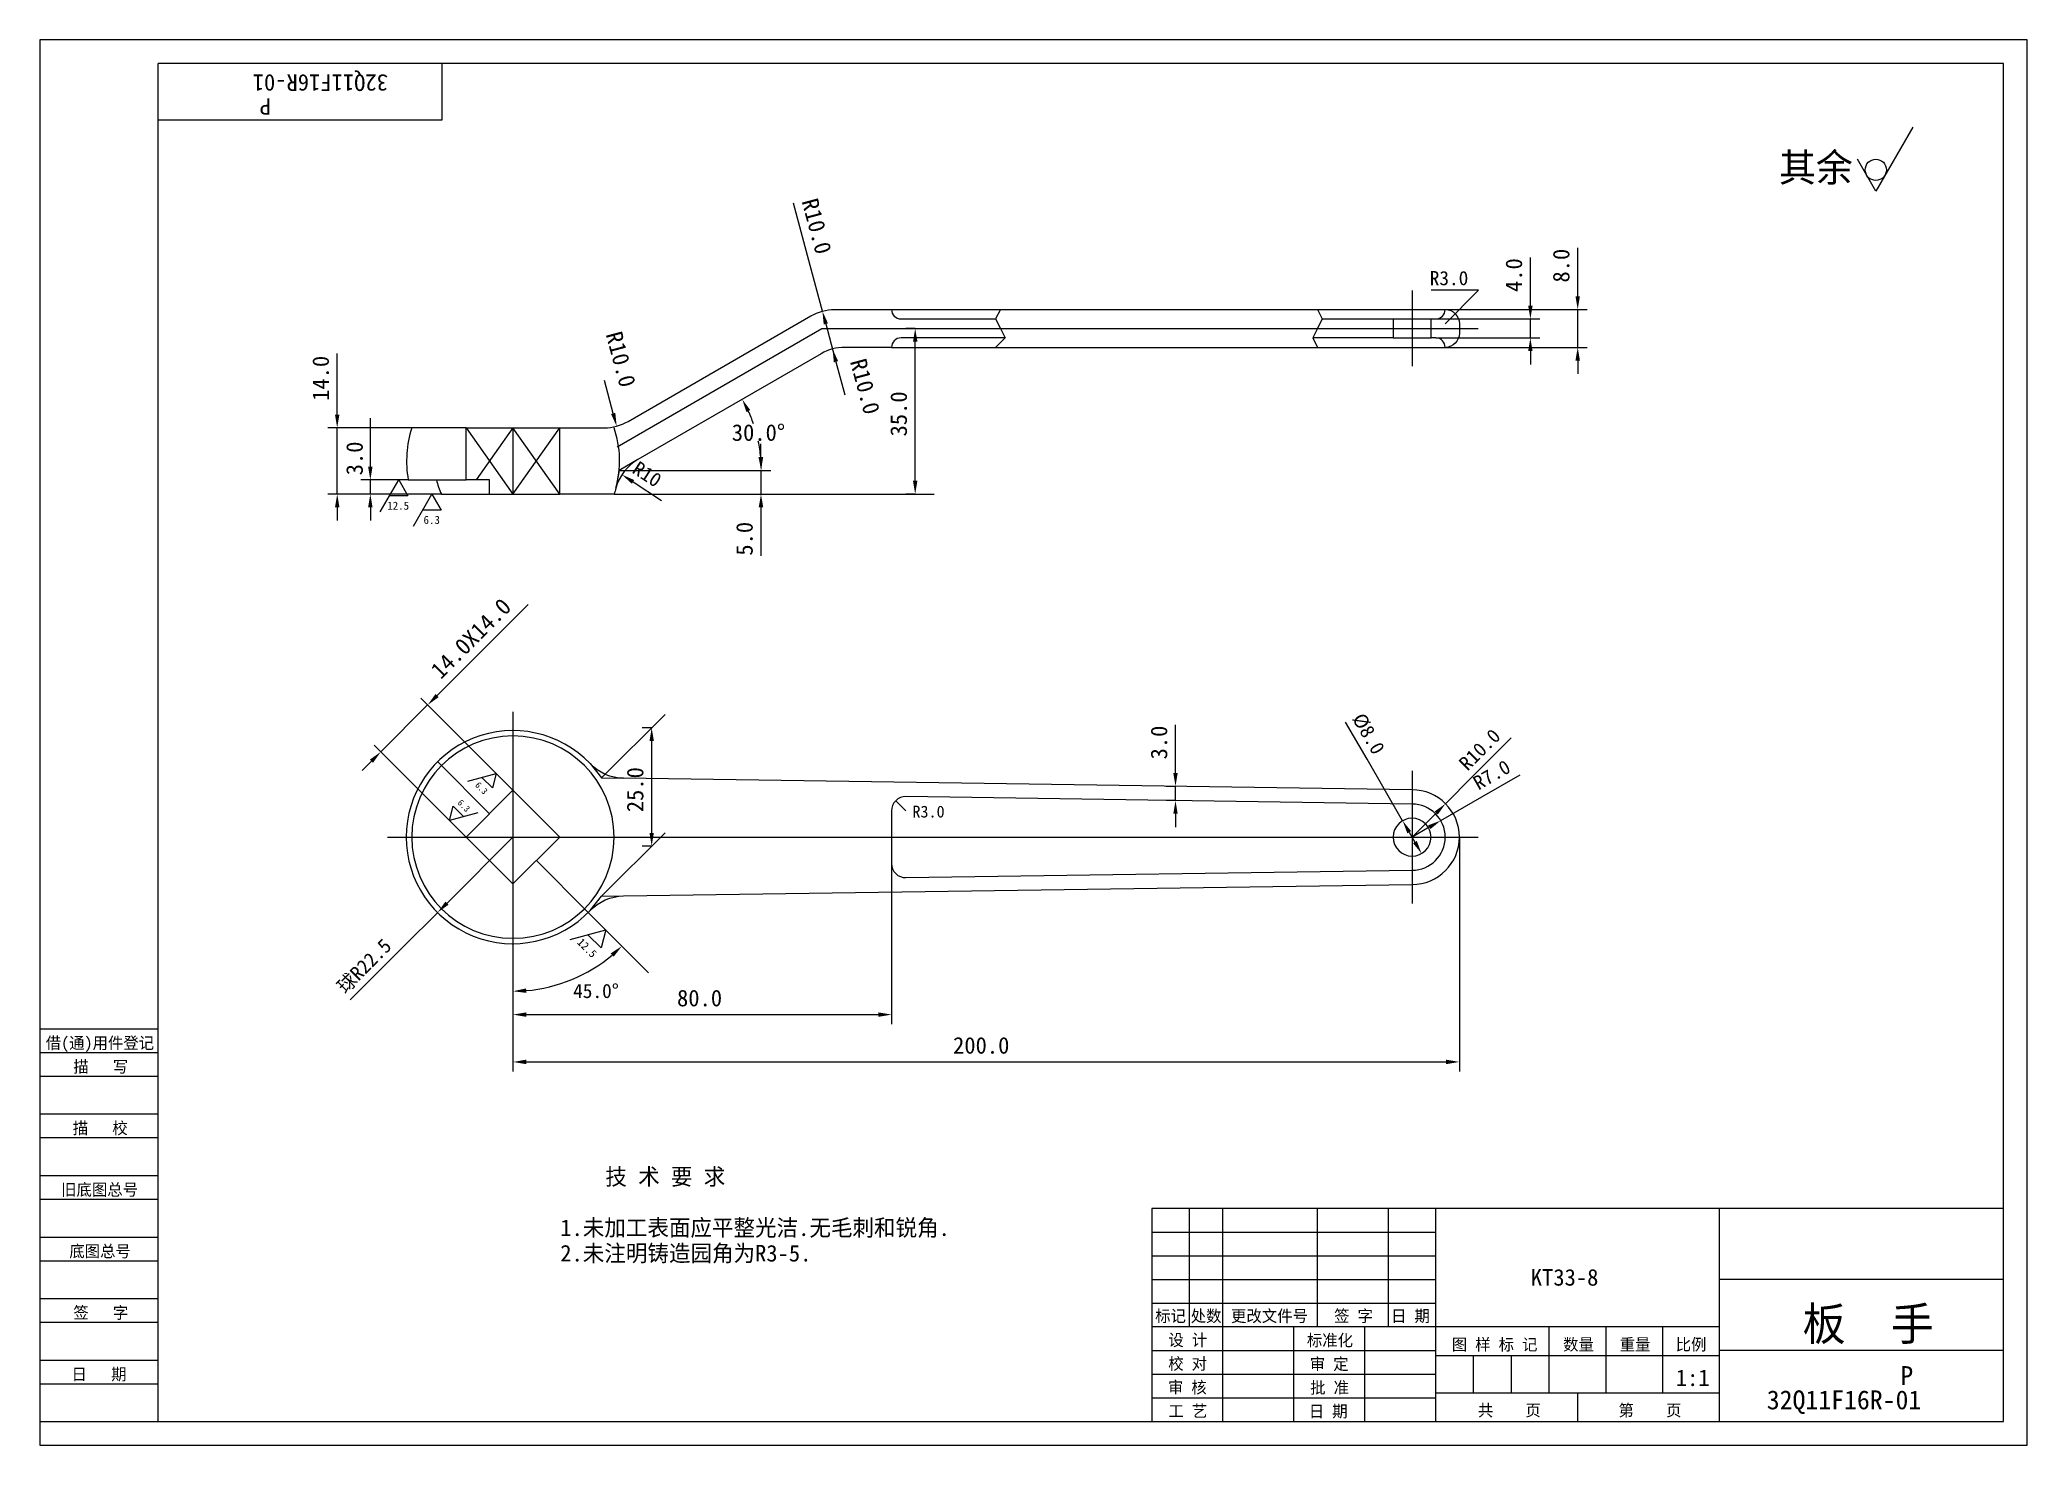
# Model space of a CAD drawing. Header units: metres. Extents: x 0 to 420, y 0 to 297.
import ezdxf

# ---------------------------------------------------------------- set-up
doc = ezdxf.new("R2010")
doc.units = ezdxf.units.M
for name, color, linetype in [('B', 3, 'Continuous'), ('C', 6, 'Continuous'), ('D', 1, 'Continuous'), ('FL', 5, 'Continuous'), ('HA', 5, 'Continuous'), ('T', 7, 'Continuous'), ('TL', 4, 'Continuous')]:
    doc.layers.add(name, color=color, linetype=linetype)

# ---------------------------------------------------------------- blocks, each defined once
blk = doc.blocks.new('TUKUN3')
at = {"layer": 'FL'}
for p, q in [((420, 297), (0, 297)), ((0, 297), (0, 0)), ((420, 0), (420, 297)), ((0, 78), (25, 78)), ((0, 70), (25, 70)), ((0, 65), (25, 65)), ((0, 57), (25, 57)), ((0, 52), (25, 52)), ((243, 25), (243, 50)), ((250, 5), (250, 50)), ((270, 25), (270, 50)), ((285, 25), (285, 50)), ((0, 44), (25, 44)), ((235, 45), (295, 45)), ((0, 39), (25, 39)), ((235, 40), (295, 40)), ((235, 35), (295, 35)), ((0, 31), (25, 31)), ((235, 30), (295, 30)), ((0, 26), (25, 26)), ((280, 5), (280, 25)), ((0, 18), (25, 18)), ((235, 20), (295, 20)), ((0, 13), (25, 13)), ((235, 15), (295, 15)), ((235, 10), (295, 10)), ((0, 0), (420, 0))]:
    blk.add_line(p, q, dxfattribs=at)
at = {"layer": 'TL'}
for p, q in [((415, 292), (25, 292)), ((25, 5), (25, 292)), ((85, 292), (85, 280)), ((415, 5), (415, 292)), ((85, 280), (25, 280)), ((0, 88), (25, 88)), ((0, 83), (25, 83)), ((415, 50), (235, 50)), ((235, 50), (235, 5)), ((295, 5), (295, 50)), ((355, 5), (355, 50)), ((415, 35), (355, 35)), ((355, 25), (235, 25)), ((265, 5), (265, 25)), ((319, 11), (319, 25)), ((331, 11), (331, 25)), ((343, 11), (343, 25)), ((295, 19), (355, 19)), ((303, 11), (303, 19)), ((311, 11), (311, 19)), ((415, 20), (355, 20)), ((355, 11), (295, 11)), ((325, 5), (325, 11)), ((0, 5), (415, 5))]:
    blk.add_line(p, q, dxfattribs=at)
at = {"layer": 'T'}
for s, p in [('借(通)用件登记', (1.26, 83.76)), ('描   写', (7.09, 78.76)), ('描   校', (6.98, 65.76)), ('旧底图总号', (4.52, 52.76)), ('底图总号', (6.25, 39.76)), ('签   字', (7.1, 26.76)), ('标记', (235.71, 26.07)), ('处数', (243.22, 26.07)), ('更改文件号', (251.75, 26.07)), ('签 字', (273.53, 26.07)), ('日 期', (285.57, 26.07)), ('设 计', (238.5, 20.99)), ('标准化', (267.77, 20.93)), ('图 样 标 记', (298.4, 20.04)), ('数量', (321.92, 20.04)), ('重量', (333.88, 20.04)), ('比例', (345.7, 20.04)), ('校 对', (238.48, 15.99)), ('审 定', (268.39, 15.93)), ('日   期', (6.72, 13.76)), ('审 核', (238.41, 10.99)), ('批 准', (268.46, 10.93)), ('工 艺', (238.52, 5.99)), ('日 期', (268.18, 5.93)), ('共    页', (303.91, 6.13)), ('第    页', (333.62, 6.13))]:
    blk.add_text(s, height=2.5, dxfattribs=at).set_placement(p)

msp = doc.modelspace()

# ---------------------------------------------------------------- linework, layer by layer
at = {"layer": 'B'}
msp.add_lwpolyline([(121.74, 202.22, 0.15), (121.38, 215, 0.15)], format="xyb", dxfattribs=at)
for points in [[(95.05, 133.45), (84.09, 144.41)], [(104.95, 123.55), (115.91, 112.59)]]:
    msp.add_lwpolyline(points, dxfattribs=at)
at = {"layer": 'C'}
for p, q in [((290, 244), (290, 228)), ((122, 211), (165.3, 236)), ((165.3, 236), (304, 236)), ((100, 155), (100, 102)), ((290, 142.5), (290, 114.5)), ((73.5, 128.5), (304, 128.5))]:
    msp.add_line(p, q, dxfattribs=at)
at = {"layer": 'D'}
for p, q in [((395.81, 278.52), (388, 265)), ((388, 265), (384.1, 271.76)), ((162.8, 249.32), (159.29, 262.45)), ((325, 245.6), (325, 253.02)), ((165.39, 239.66), (162.8, 249.32)), ((315, 243.6), (315, 251.02)), ((304.07, 244.07), (294.07, 244.07)), ((297, 237), (304.07, 244.07)), ((325, 242.8), (325, 245.6)), ((297, 240), (327, 240)), ((315, 240.8), (315, 243.6)), ((325, 232), (325, 240)), ((166.12, 236.95), (167.98, 230)), ((185, 236), (183, 236)), ((295, 238), (317, 238)), ((315, 234), (315, 238)), ((185, 203.8), (185, 233.2)), ((295, 234), (317, 234)), ((297, 232), (327, 232)), ((315, 231.2), (315, 228.4)), ((62.86, 220.6), (62.86, 230.69)), ((168.26, 228.95), (170.12, 222)), ((325, 229.2), (325, 226.4)), ((121.18, 218.05), (119.32, 225)), ((62.86, 217.8), (62.86, 220.6)), ((78.62, 215), (60.86, 215)), ((62.86, 201), (62.86, 215)), ((69.86, 209.6), (69.86, 217.02)), ((152.41, 208.8), (152.41, 211.6)), ((69.86, 206.8), (69.86, 209.6)), ((122.41, 206), (152.41, 206)), ((122.41, 206), (154.41, 206)), ((152.41, 206), (154.48, 206)), ((152.41, 206), (152.41, 201)), ((77.86, 204), (67.86, 204)), ((69.86, 201), (69.86, 204)), ((71.96, 197.24), (75.86, 204)), ((75.86, 204), (77.81, 200.62)), ((125.37, 203.57), (131.41, 199.65)), ((72.72, 201), (60.86, 201)), ((62.86, 198.2), (62.86, 195.4)), ((84.88, 201), (67.86, 201)), ((69.86, 198.2), (69.86, 195.4)), ((77.81, 200.62), (73.91, 200.62)), ((84.88, 201), (78.28, 201)), ((78.98, 194.24), (82.88, 201)), ((84.83, 197.62), (80.93, 197.62)), ((82.88, 201), (84.83, 197.62)), ((121.38, 201), (189, 201)), ((121.38, 201), (154.41, 201)), ((152.41, 198.2), (152.41, 195.4)), ((185, 201), (183, 201)), ((152.41, 195.4), (152.41, 187.98)), ((85.93, 160.39), (103.2, 177.66)), ((83.95, 158.41), (85.93, 160.39)), ((72.07, 146.53), (81.97, 156.43)), ((100, 138.4), (80.55, 157.84)), ((118.71, 141), (132.14, 154.44)), ((129.31, 151.61), (127.31, 151.61)), ((240.01, 144.83), (240.01, 152.25)), ((280.5, 144.95), (275.95, 152.83)), ((90.1, 128.5), (70.66, 147.95)), ((129.31, 148.81), (129.31, 129.41)), ((302.73, 141.23), (310.97, 149.47)), ((70.09, 144.55), (68.11, 142.57)), ((240.01, 142.03), (240.01, 144.83)), ((288, 131.96), (280.5, 144.95)), ((90.43, 140.32), (96.46, 141.94)), ((95.66, 138.92), (93.45, 141.13)), ((96.46, 141.94), (95.66, 138.92)), ((240.01, 139.23), (238.01, 139.23)), ((240.01, 136.23), (240.01, 139.23)), ((297.07, 135.57), (302.73, 141.23)), ((304.72, 137), (312.84, 141.69)), ((86.56, 132.04), (87.37, 135.05)), ((87.37, 135.05), (89.58, 132.84)), ((183, 134.06), (180.89, 136.2)), ((240.01, 136.23), (238.01, 136.23)), ((296.06, 132), (304.72, 137)), ((92.6, 133.65), (86.56, 132.04)), ((240.01, 133.43), (240.01, 130.63)), ((295.09, 133.59), (290, 128.5)), ((293.64, 130.6), (290, 128.5)), ((86.07, 114.57), (100, 128.5)), ((118.71, 116), (132.14, 129.44)), ((129.31, 126.61), (127.31, 126.61)), ((289.4, 129.54), (290.6, 127.46)), ((300, 128.5), (300, 79)), ((180, 122.94), (180, 89)), ((84.09, 112.59), (77.02, 105.52)), ((115.91, 112.59), (128.64, 99.86)), ((77.02, 105.52), (65.6, 94.1)), ((100, 106), (100, 89)), ((100, 106), (100, 79)), ((112.08, 106.86), (119.62, 108.88)), ((118.61, 105.11), (115.85, 107.87)), ((119.62, 108.88), (118.61, 105.11)), ((102.8, 91), (177.2, 91)), ((102.8, 81), (297.2, 81))]:
    msp.add_line(p, q, dxfattribs=at)
msp.add_circle((388, 269.51), 2.25, dxfattribs=at)
for centre, radius, start, end in [((122.41, 206), 30.07, 19.1, 24.66), ((122.41, 206), 30.07, 5.34, 11.82), ((100, 128.5), 32.56, 274.93, 310.07)]:
    msp.add_arc(centre, radius, start, end, dxfattribs=at)
for points in [[(165.67, 236.83), (166.57, 237.08), (165.39, 239.66)], [(314.53, 240.8), (315.47, 240.8), (315, 238)], [(324.53, 242.8), (325.47, 242.8), (325, 240)], [(184.53, 233.2), (185.47, 233.2), (185, 236)], [(167.81, 228.83), (168.71, 229.08), (167.54, 231.66)], [(314.53, 231.2), (315.47, 231.2), (315, 234)], [(324.53, 229.2), (325.47, 229.2), (325, 232)], [(149.32, 218.33), (150.15, 218.76), (148.45, 221.03)], [(62.39, 217.8), (63.33, 217.8), (62.86, 215)], [(120.73, 217.92), (121.63, 218.17), (121.91, 215.34)], [(69.39, 206.8), (70.33, 206.8), (69.86, 204)], [(152.81, 208.82), (151.88, 208.78), (152.48, 206)], [(151.94, 208.8), (152.88, 208.8), (152.41, 206)], [(125.12, 203.18), (125.62, 203.96), (123.02, 205.1)], [(184.53, 203.8), (185.47, 203.8), (185, 201)], [(62.39, 198.2), (63.33, 198.2), (62.86, 201)], [(69.39, 198.2), (70.33, 198.2), (69.86, 201)], [(151.94, 198.2), (152.88, 198.2), (152.41, 201)], [(83.62, 158.74), (84.28, 158.08), (81.97, 156.43)], [(128.85, 148.81), (129.78, 148.81), (129.31, 151.61)], [(69.76, 144.88), (70.42, 144.22), (72.07, 146.53)], [(239.54, 142.03), (240.47, 142.03), (240.01, 139.23)], [(239.54, 133.43), (240.47, 133.43), (240.01, 136.23)], [(295.42, 133.26), (294.76, 133.92), (297.07, 135.57)], [(289, 129.31), (289.8, 129.77), (288, 131.96)], [(293.87, 130.2), (293.4, 131), (296.06, 132)], [(128.85, 129.41), (129.78, 129.41), (129.31, 126.61)], [(290.2, 127.23), (291, 127.69), (292, 125.04)], [(86.4, 114.24), (85.74, 114.9), (84.09, 112.59)], [(120.65, 103.93), (121.28, 103.24), (123.02, 105.48)], [(102.82, 95.59), (102.78, 96.53), (100, 95.94)], [(102.8, 91.47), (102.8, 90.53), (100, 91)], [(177.2, 91.47), (177.2, 90.53), (180, 91)], [(102.8, 81.47), (102.8, 80.53), (100, 81)], [(297.2, 81.47), (297.2, 80.53), (300, 81)]]:
    msp.add_solid(points, dxfattribs=at)
at = {"layer": 'HA'}
for p, q in [((90.1, 215), (100, 201)), ((100, 215), (92.22, 204)), ((109.9, 201), (100, 215)), ((100, 201), (109.9, 215)), ((122.41, 206), (121.74, 202.22)), ((126.41, 208.31), (122.41, 206)), ((116.28, 144.03), (118.71, 141)), ((118.71, 141), (123.37, 140.93)), ((116.28, 112.97), (118.71, 116)), ((118.71, 116), (123.37, 116.07))]:
    msp.add_line(p, q, dxfattribs=at)
for points in [[(203, 240), (202, 238)], [(270, 240), (271, 238)], [(202, 238), (203, 236), (204, 234)], [(271, 238), (270, 236), (269, 234)], [(204, 234), (202, 232)], [(269, 234), (270, 232)]]:
    msp.add_lwpolyline(points, dxfattribs=at)
at = {"layer": 'TL'}
for points in [[(204, 234), (182, 234, 0.41), (180, 232), (170.12, 232, 0.13), (165.12, 230.66), (126.41, 208.31, 0.2), (121.74, 202.22, -0.01), (121.38, 201), (109.9, 201), (109.9, 215), (119.32, 215, 0.13), (124.32, 216.34), (162.98, 238.66, -0.13), (167.98, 240), (180, 240, 0.41), (182, 238), (202, 238)], [(294, 238), (295, 238, 0.41), (297, 240), (297, 240, -0.41), (300, 237), (300, 235, -0.41), (297, 232), (297, 232, 0.41), (295, 234), (294, 234), (294, 238)], [(78.62, 215, 0.12), (77.86, 204), (90.1, 204), (90.1, 215), (78.62, 215)], [(83.83, 204, 0.05), (84.88, 201), (95.05, 201), (95.05, 204), (90.1, 204)], [(290, 138.5), (123.37, 140.93, -0.2), (116.28, 144.03, 2.5), (116.28, 112.97, -0.2), (123.37, 116.07), (290, 118.5, 1), (290, 138.5, 1)], [(290, 135.5), (183.04, 137.06, 0.42), (180, 134.06), (180, 122.94, 0.42), (183.04, 119.94), (290, 121.5, 1), (290, 135.5, 1)]]:
    msp.add_lwpolyline(points, format="xyb", dxfattribs=at)
for points in [[(180, 240), (297, 240)], [(271, 238), (286, 238), (286, 234), (269, 234)], [(286, 238), (294, 238)], [(180, 232), (297, 232)], [(286, 234), (294, 234)], [(90.1, 215), (109.9, 215)], [(100, 215), (100, 201)], [(95.05, 201), (109.9, 201)]]:
    msp.add_lwpolyline(points, dxfattribs=at)
for points in [[(100, 149.88, 1), (100, 107.12, 1)], [(290, 132.5, 1), (290, 124.5, 1)]]:
    msp.add_lwpolyline(points, format="xyb", close=True, dxfattribs=at)
msp.add_lwpolyline([(90.1, 128.5), (100, 118.6), (109.9, 128.5), (100, 138.4)], close=True, dxfattribs=at)

# ---------------------------------------------------------------- block references
at = {"layer": 'D'}
msp.add_blockref('TUKUN3', (0, 0), dxfattribs=at)

# ---------------------------------------------------------------- texts
for s, height, rotation, p in [('32Q11F16R-01', 3.5, 180, (73.58, 289.66)), ('P', 3.5, 180, (48.85, 284.64)), ('R10.0', 3.5, 285, (160.98, 262.9)), ('8.0', 3.5, 90, (323.25, 245.69)), ('4.0', 3.5, 90, (313.25, 243.69)), ('R10.0', 3.5, 285, (119.58, 234.78)), ('14.0', 3.5, 90, (61.11, 220.69)), ('R10.0', 3.5, 285, (171.2, 229.03)), ('35.0', 3.5, 90, (183.25, 213.17)), ('3.0', 3.5, 90, (68.26, 204.96)), ('R10', 3, 326.99, (124.98, 205.61)), ('5.0', 3.5, 90, (150.66, 187.98)), ('14.0X14.0', 3.5, 45, (84.75, 161.69)), ('3.0', 3.5, 90, (238.26, 144.92)), ('%%c8.0', 3, 300, (277.25, 153.58)), ('R10.0', 3, 45, (301.73, 142.35)), ('25.0', 3.5, 90, (127.56, 133.77)), ('R7.0', 3, 30, (304.05, 138.34)), ('6.3', 1.36, 315, (91.89, 139.37)), ('6.3', 1.36, 315, (88.17, 135.65)), ('球R22.5', 3, 45, (64.6, 95.22)), ('12.5', 1.7, 315, (113.44, 106.13))]:
    msp.add_text(s, height=height, rotation=rotation, dxfattribs=at).set_placement(p)
for s, height, p in [('其余', 6, (367.53, 267)), ('R3.0', 3, (293.72, 245.13)), ('30.0%%d', 3.5, (146.24, 212.25)), ('12.5', 1.7, (73.43, 197.69)), ('6.3', 1.7, (81.1, 194.69)), ('R3.0', 2.5, (184.41, 132.65)), ('45.0%%d', 3, (112.71, 94.5)), ('80.0', 3.5, (134.67, 92.75)), ('200.0', 3.5, (193, 82.75)), ('    技 术 要 求', 3.5, (110, 55)), ('1.未加工表面应平整光洁.无毛刺和锐角.', 3.5, (110, 44.22)), ('2.未注明铸造园角为R3-5.', 3.5, (110, 38.83)), ('KT33-8', 3.5, (315.09, 33.73)), ('板  手', 7, (372.52, 22.15)), ('1:1', 3.5, (345.73, 12.51)), ('P', 4, (393.18, 12.72)), ('32Q11F16R-01', 4, (364.96, 7.59))]:
    msp.add_text(s, height=height, dxfattribs=at).set_placement(p)

doc.saveas('drawing.dxf')
